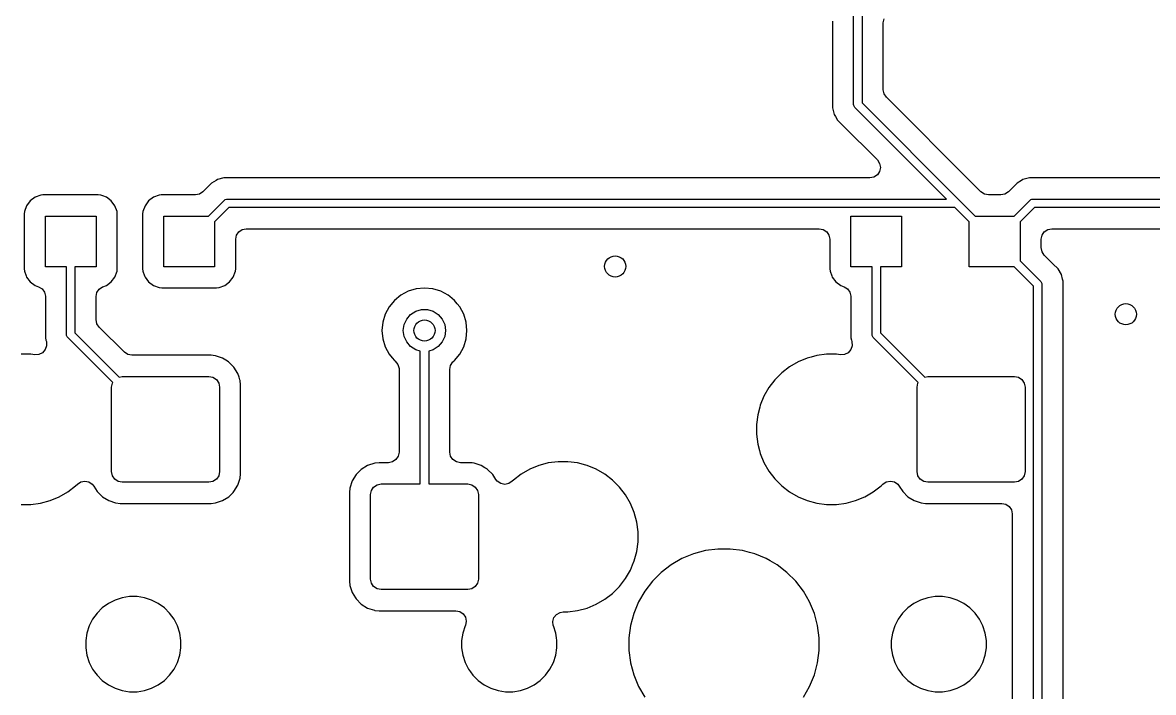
# Model space of a CAD drawing. Extents: x 17 to 170, y -181 to -32.
# Drawn here: x 120.95 to 147.69, y -130.66 to -114.83 of the extents above; entities that cross this region are included whole.
import ezdxf

# ---------------------------------------------------------------- set-up
doc = ezdxf.new("R2010")
doc.units = 0
doc.layers.add('BLACK', color=7, linetype='CONTINUOUS')

msp = doc.modelspace()

# ---------------------------------------------------------------- linework, layer by layer
at = {"layer": 'BLACK', "linetype": 'CONTINUOUS'}
for p, q in [((140.605, -116.765), (140.605, -114.317973)), ((140.805, -114.317973), (140.805, -116.723578)), ((140.100717, -114.789565), (140.1045, -114.832803)), ((140.1045, -114.832803), (140.1045, -116.670665)), ((141.3055, -114.832803), (141.324454, -114.737515)), ((141.3055, -116.413125), (141.3055, -114.832803)), ((141.324454, -116.508413), (141.3055, -116.413125)), ((141.37843, -116.589195), (141.324454, -116.508413)), ((143.408713, -118.619478), (141.37843, -116.589195)), ((140.1045, -116.670665), (140.104499, -116.670683)), ((140.104499, -116.670683), (140.104499, -116.844057)), ((140.104499, -116.844057), (140.145421, -116.996781)), ((140.606921, -116.784509), (140.605, -116.765)), ((140.621853, -116.820557), (140.606921, -116.784509)), ((140.634289, -116.835711), (140.621853, -116.820557)), ((142.798578, -119), (140.634289, -116.835711)), ((140.805, -116.723578), (143.110711, -119.029289)), ((140.145421, -116.996781), (140.145422, -116.996784)), ((140.145422, -116.996784), (140.174357, -117.0469)), ((140.174357, -117.0469), (140.17436, -117.046904)), ((140.17436, -117.046904), (140.22448, -117.133716)), ((140.22448, -117.133716), (140.336284, -117.24552)), ((140.336284, -117.24552), (140.336286, -117.245521)), ((140.336286, -117.245521), (141.165195, -118.07443)), ((141.165195, -118.07443), (141.219171, -118.155212)), ((141.219171, -118.155212), (141.238125, -118.2505)), ((141.165195, -118.42657), (141.084413, -118.480546)), ((141.219171, -118.345788), (141.165195, -118.42657)), ((141.238125, -118.2505), (141.219171, -118.345788)), ((125.309477, -118.731287), (125.214192, -118.826571)), ((125.30948, -118.731284), (125.309477, -118.731287)), ((125.42128, -118.619483), (125.309479, -118.731283)), ((125.309479, -118.731283), (125.30948, -118.731284)), ((125.421283, -118.619481), (125.42128, -118.619483)), ((125.421284, -118.61948), (125.421283, -118.619481)), ((125.525173, -118.5595), (125.421284, -118.61948)), ((125.525174, -118.559498), (125.525173, -118.5595)), ((125.558212, -118.540423), (125.525174, -118.559498)), ((125.558213, -118.540423), (125.558212, -118.540423)), ((125.710939, -118.4995), (125.558213, -118.540423)), ((140.989125, -118.4995), (125.710939, -118.4995)), ((141.084413, -118.480546), (140.989125, -118.4995)), ((143.408716, -118.61948), (143.408713, -118.619478)), ((143.52052, -118.731284), (143.408716, -118.61948)), ((143.520521, -118.731286), (143.52052, -118.731284)), ((143.615805, -118.82657), (143.520521, -118.731286)), ((144.35948, -118.731284), (144.264194, -118.82657)), ((144.47128, -118.619483), (144.359479, -118.731283)), ((144.359479, -118.731283), (144.35948, -118.731284)), ((144.471283, -118.619481), (144.47128, -118.619483)), ((144.471284, -118.61948), (144.471283, -118.619481)), ((144.575173, -118.5595), (144.471284, -118.61948)), ((144.575174, -118.559498), (144.575173, -118.5595)), ((144.608212, -118.540423), (144.575174, -118.559498)), ((144.608213, -118.540423), (144.608212, -118.540423)), ((144.760939, -118.4995), (144.608213, -118.540423)), ((161.995666, -118.4995), (144.760939, -118.4995)), ((121.24767, -118.956203), (121.132455, -119.042453)), ((121.382515, -118.905909), (121.24767, -118.956203)), ((121.382519, -118.905908), (121.382515, -118.905909)), ((121.429314, -118.900878), (121.382519, -118.905908)), ((121.442128, -118.899501), (121.429314, -118.900878)), ((121.44213, -118.8995), (121.442128, -118.899501)), ((121.442134, -118.8995), (121.44213, -118.8995)), ((122.737873, -118.8995), (121.442134, -118.8995)), ((122.797481, -118.905908), (122.737873, -118.8995)), ((122.852117, -118.926286), (122.797481, -118.905908)), ((122.932331, -118.956204), (122.852117, -118.926286)), ((123.047546, -119.042454), (122.932331, -118.956204)), ((124.04767, -118.956203), (123.932455, -119.042453)), ((124.182515, -118.905909), (124.04767, -118.956203)), ((124.182519, -118.905908), (124.182515, -118.905909)), ((124.229314, -118.900878), (124.182519, -118.905908)), ((124.242128, -118.899501), (124.229314, -118.900878)), ((124.24213, -118.8995), (124.242128, -118.899501)), ((124.242134, -118.8995), (124.24213, -118.8995)), ((125.038123, -118.8995), (124.242134, -118.8995)), ((125.13341, -118.880547), (125.038123, -118.8995)), ((125.214192, -118.826571), (125.13341, -118.880547)), ((143.696587, -118.880546), (143.615805, -118.82657)), ((143.791875, -118.8995), (143.696587, -118.880546)), ((144.088124, -118.8995), (143.791875, -118.8995)), ((144.183412, -118.880546), (144.088124, -118.8995)), ((144.264194, -118.82657), (144.183412, -118.880546)), ((121.046204, -119.157669), (120.995908, -119.292518)), ((121.132453, -119.042455), (121.046204, -119.157669)), ((121.132455, -119.042453), (121.132453, -119.042455)), ((123.133796, -119.157669), (123.047546, -119.042454)), ((123.184091, -119.292517), (123.133796, -119.157669)), ((123.846204, -119.157669), (123.795908, -119.292518)), ((123.932453, -119.042455), (123.846204, -119.157669)), ((123.932455, -119.042453), (123.932453, -119.042455)), ((125.348578, -119.4), (125.719289, -119.029289)), ((125.831422, -119.2), (125.49, -119.541422)), ((125.719289, -119.029289), (125.734442, -119.016853)), ((125.734442, -119.016853), (125.745, -119.012479)), ((125.745, -119.012479), (125.770491, -119.001921)), ((125.770491, -119.001921), (125.79, -119)), ((125.79, -119), (142.798578, -119)), ((142.998578, -119.2), (125.831422, -119.2)), ((143.34, -119.541422), (142.998578, -119.2)), ((143.110711, -119.029289), (143.481422, -119.4)), ((144.398578, -119.4), (144.769289, -119.029289)), ((144.881422, -119.2), (144.54, -119.541422)), ((144.769289, -119.029289), (144.784442, -119.016853)), ((144.784442, -119.016853), (144.795, -119.012479)), ((144.795, -119.012479), (144.820491, -119.001921)), ((144.820491, -119.001921), (144.84, -119)), ((144.84, -119), (162.09, -119)), ((162.048578, -119.2), (144.881422, -119.2)), ((120.995908, -119.292518), (120.9895, -119.352123)), ((120.9895, -119.352123), (120.9895, -120.647865)), ((121.49, -120.6), (121.49, -119.4)), ((121.49, -119.4), (122.69, -119.4)), ((122.69, -119.4), (122.69, -120.6)), ((123.190499, -119.352128), (123.184091, -119.292517)), ((123.1905, -120.647873), (123.190499, -119.352128)), ((123.795908, -119.292518), (123.7895, -119.352123)), ((123.7895, -119.352123), (123.7895, -120.647865)), ((124.29, -120.6), (124.29, -119.4)), ((124.29, -119.4), (125.348578, -119.4)), ((140.54, -120.6), (140.54, -119.4)), ((140.54, -119.4), (141.74, -119.4)), ((141.74, -119.4), (141.74, -120.6)), ((143.481422, -119.4), (144.398578, -119.4)), ((125.49, -119.541422), (125.49, -120.6)), ((126.009453, -119.854212), (126.063429, -119.773431)), ((126.063429, -119.773431), (126.14421, -119.719454)), ((126.14421, -119.719454), (126.239499, -119.7005)), ((126.239499, -119.7005), (139.7905, -119.7005)), ((139.7905, -119.7005), (139.885788, -119.719454)), ((139.885788, -119.719454), (139.96657, -119.77343)), ((139.96657, -119.77343), (140.020546, -119.854212)), ((143.34, -120.6), (143.34, -119.541422)), ((144.54, -119.541422), (144.54, -120.458578)), ((145.059453, -119.854212), (145.113429, -119.77343)), ((145.113429, -119.77343), (145.194211, -119.719454)), ((145.194211, -119.719454), (145.289499, -119.7005)), ((145.289499, -119.7005), (158.8405, -119.7005)), ((125.990499, -119.949498), (126.009453, -119.854212)), ((125.9905, -120.647873), (125.990499, -119.949498)), ((140.020546, -119.854212), (140.0395, -119.9495)), ((140.0395, -119.9495), (140.0395, -120.647865)), ((145.040499, -119.9495), (145.059453, -119.854212)), ((145.040499, -120.148124), (145.040499, -119.9495)), ((145.059453, -120.243412), (145.040499, -120.148124)), ((145.113429, -120.324194), (145.059453, -120.243412)), ((145.31702, -120.527785), (145.113429, -120.324194)), ((121.99, -120.6), (121.49, -120.6)), ((121.99, -122.203), (121.99, -120.6)), ((122.69, -120.6), (122.19, -120.6)), ((122.19, -120.6), (122.19, -122.161578)), ((125.49, -120.6), (124.29, -120.6)), ((141.04, -120.6), (140.54, -120.6)), ((141.04, -122.203), (141.04, -120.6)), ((141.74, -120.6), (141.24, -120.6)), ((141.24, -120.6), (141.24, -122.161578)), ((144.398578, -120.6), (143.34, -120.6)), ((144.857, -121.058422), (144.398578, -120.6)), ((144.54, -120.458578), (145.027711, -120.946289)), ((145.317021, -120.527785), (145.31702, -120.527785)), ((145.437516, -120.648279), (145.317021, -120.527785)), ((120.9895, -120.647865), (120.9895, -120.647868)), ((120.9895, -120.647868), (120.989501, -120.647872)), ((120.989501, -120.647872), (120.990019, -120.652688)), ((120.990019, -120.652688), (120.995908, -120.70748)), ((120.995908, -120.70748), (120.995909, -120.707484)), ((120.995909, -120.707484), (121.036462, -120.816211)), ((121.036462, -120.816211), (121.046204, -120.842331)), ((121.046204, -120.842331), (121.132454, -120.957546)), ((123.047546, -120.957546), (123.133796, -120.842331)), ((123.133796, -120.842331), (123.184091, -120.707483)), ((123.184091, -120.707483), (123.1905, -120.647873)), ((123.7895, -120.647865), (123.7895, -120.647868)), ((123.7895, -120.647868), (123.789501, -120.647872)), ((123.789501, -120.647872), (123.790019, -120.652688)), ((123.790019, -120.652688), (123.795908, -120.70748)), ((123.795908, -120.70748), (123.795909, -120.707484)), ((123.795909, -120.707484), (123.836462, -120.816211)), ((123.836462, -120.816211), (123.846204, -120.842331)), ((123.846204, -120.842331), (123.932454, -120.957546)), ((125.847546, -120.957546), (125.933796, -120.842331)), ((125.933796, -120.842331), (125.984091, -120.707483)), ((125.984091, -120.707483), (125.9905, -120.647873)), ((140.0395, -120.647865), (140.0395, -120.647868)), ((140.0395, -120.647868), (140.039501, -120.647872)), ((140.039501, -120.647872), (140.040019, -120.652688)), ((140.040019, -120.652688), (140.045908, -120.70748)), ((140.045908, -120.70748), (140.045909, -120.707484)), ((140.045909, -120.707484), (140.086462, -120.816211)), ((140.086462, -120.816211), (140.096204, -120.842331)), ((140.096204, -120.842331), (140.182454, -120.957546)), ((145.437518, -120.648282), (145.437516, -120.648279)), ((145.43752, -120.648284), (145.437518, -120.648282)), ((145.440061, -120.652686), (145.43752, -120.648284)), ((145.440063, -120.65269), (145.440061, -120.652686)), ((145.440065, -120.652688), (145.440063, -120.65269)), ((145.440069, -120.6527), (145.440065, -120.652688)), ((145.516577, -120.785215), (145.440069, -120.6527)), ((145.516577, -120.785216), (145.516577, -120.785215)), ((145.545756, -120.89411), (145.516577, -120.785216)), ((121.132454, -120.957546), (121.247669, -121.043796)), ((121.247669, -121.043796), (121.327517, -121.073577)), ((121.327517, -121.073577), (121.410171, -121.124634)), ((121.410171, -121.124634), (121.466997, -121.203437)), ((122.709454, -121.211589), (122.76343, -121.130807)), ((122.76343, -121.130807), (122.844212, -121.076831)), ((122.844212, -121.076831), (122.852455, -121.073587)), ((122.852455, -121.073587), (122.932331, -121.043796)), ((122.932331, -121.043796), (123.047546, -120.957546)), ((123.932454, -120.957546), (124.047669, -121.043796)), ((124.047669, -121.043796), (124.182517, -121.094091)), ((124.182517, -121.094091), (124.242127, -121.1005)), ((124.242127, -121.1005), (125.537872, -121.100499)), ((125.537872, -121.100499), (125.597483, -121.094091)), ((125.597483, -121.094091), (125.732331, -121.043796)), ((125.732331, -121.043796), (125.847546, -120.957546)), ((130.258868, -121.121929), (130.070274, -121.179139)), ((130.455, -121.102613), (130.258868, -121.121929)), ((130.651131, -121.121929), (130.455, -121.102613)), ((130.839725, -121.179139), (130.651131, -121.121929)), ((140.182454, -120.957546), (140.297669, -121.043796)), ((140.297669, -121.043796), (140.377517, -121.073577)), ((140.377517, -121.073577), (140.460171, -121.124634)), ((140.460171, -121.124634), (140.516997, -121.203437)), ((144.857, -137.991578), (144.857, -121.058422)), ((145.027711, -120.946289), (145.040147, -120.961442)), ((145.040147, -120.961442), (145.040147, -120.961443)), ((145.040147, -120.961443), (145.055079, -120.997491)), ((145.055079, -120.997491), (145.057, -121.017)), ((145.057, -121.017), (145.057, -138.033)), ((145.557499, -120.93794), (145.545756, -120.89411)), ((145.5575, -120.937942), (145.557499, -120.93794)), ((145.5575, -125.934988), (145.5575, -120.937942)), ((121.466997, -121.203437), (121.489341, -121.297987)), ((121.489341, -121.297987), (121.4895, -121.306877)), ((121.4895, -121.306877), (121.4895, -122.108665)), ((122.6905, -121.306877), (122.709454, -121.211589)), ((122.6905, -121.851125), (122.6905, -121.306877)), ((129.744114, -121.397074), (129.619088, -121.549417)), ((129.74412, -121.397068), (129.744114, -121.397074)), ((129.896463, -121.272042), (129.74412, -121.397068)), ((130.070266, -121.179142), (129.896463, -121.272042)), ((130.070274, -121.179139), (130.070266, -121.179142)), ((130.839733, -121.179142), (130.839725, -121.179139)), ((131.013536, -121.272042), (130.839733, -121.179142)), ((131.055982, -121.306877), (131.013536, -121.272042)), ((131.165883, -121.397071), (131.055982, -121.306877)), ((131.228162, -121.472958), (131.165883, -121.397071)), ((140.516997, -121.203437), (140.539341, -121.297987)), ((140.539341, -121.297987), (140.5395, -121.306877)), ((140.5395, -121.306877), (140.5395, -122.108665)), ((129.619088, -121.549417), (129.526188, -121.72322)), ((130.12757, -121.730079), (130.247292, -121.653138)), ((130.247292, -121.653138), (130.383843, -121.613043)), ((130.383843, -121.613043), (130.526157, -121.613043)), ((130.526157, -121.613043), (130.662708, -121.653138)), ((130.662708, -121.653138), (130.78243, -121.730079)), ((131.290911, -121.549417), (131.228162, -121.472958)), ((131.383811, -121.72322), (131.290911, -121.549417)), ((122.709454, -121.946413), (122.6905, -121.851125)), ((129.468975, -121.911822), (129.449659, -122.107954)), ((129.526185, -121.723228), (129.468975, -121.911822)), ((129.526188, -121.72322), (129.526185, -121.723228)), ((129.975254, -121.967088), (130.034373, -121.837634)), ((130.034373, -121.837634), (130.12757, -121.730079)), ((130.78243, -121.730079), (130.875627, -121.837634)), ((130.875627, -121.837634), (130.934746, -121.967088)), ((131.383812, -121.723224), (131.383811, -121.72322)), ((131.383814, -121.723227), (131.383812, -121.723224)), ((131.441024, -121.911822), (131.383814, -121.723227)), ((131.460341, -122.107954), (131.441024, -121.911822)), ((121.4895, -122.108665), (121.489499, -122.108683)), ((121.489499, -122.108683), (121.489499, -122.123943)), ((121.489499, -122.123943), (121.489499, -122.282057)), ((121.991921, -122.222509), (121.99, -122.203)), ((122.19, -122.161578), (123.237288, -123.208866)), ((122.76343, -122.027195), (122.709454, -121.946413)), ((123.357805, -122.62157), (122.76343, -122.027195)), ((129.449659, -122.107954), (129.468975, -122.304085)), ((129.955, -122.107954), (129.975254, -121.967088)), ((129.975254, -122.24882), (129.955, -122.107954)), ((130.934746, -121.967088), (130.955, -122.107954)), ((130.955, -122.107954), (130.934746, -122.24882)), ((131.441024, -122.304086), (131.460341, -122.107954)), ((140.5395, -122.108665), (140.539499, -122.108683)), ((140.539499, -122.108683), (140.539499, -122.123943)), ((140.539499, -122.123943), (140.539499, -122.282057)), ((141.041921, -122.222509), (141.04, -122.203)), ((141.24, -122.161578), (142.287288, -123.208866)), ((121.519561, -122.467483), (121.488331, -122.559482)), ((121.489499, -122.282057), (121.504233, -122.337043)), ((121.504233, -122.337043), (121.513207, -122.370536)), ((121.513207, -122.370536), (121.519561, -122.467483)), ((122.006853, -122.258557), (121.991921, -122.222509)), ((122.019289, -122.273711), (122.006853, -122.258557)), ((123.083591, -123.338013), (122.019289, -122.273711)), ((129.468975, -122.304085), (129.526185, -122.492679)), ((130.034373, -122.378274), (129.975254, -122.24882)), ((130.12757, -122.485829), (130.034373, -122.378274)), ((130.875627, -122.378274), (130.78243, -122.485829)), ((130.934746, -122.24882), (130.875627, -122.378274)), ((131.383814, -122.492681), (131.441024, -122.304086)), ((140.569561, -122.467483), (140.538331, -122.559482)), ((140.539499, -122.282057), (140.554233, -122.337043)), ((140.554233, -122.337043), (140.563207, -122.370536)), ((140.563207, -122.370536), (140.569561, -122.467483)), ((141.056853, -122.258557), (141.041921, -122.222509)), ((141.069289, -122.273711), (141.056853, -122.258557)), ((142.133591, -123.338013), (141.069289, -122.273711)), ((121.146372, -122.6695), (120.913628, -122.6695)), ((121.146373, -122.6695), (121.146372, -122.6695)), ((121.240191, -122.681851), (121.146373, -122.6695)), ((121.337136, -122.675497), (121.240191, -122.681851)), ((121.424272, -122.632527), (121.337136, -122.675497)), ((121.488331, -122.559482), (121.424272, -122.632527)), ((123.438587, -122.675546), (123.357805, -122.62157)), ((123.533875, -122.6945), (123.438587, -122.675546)), ((125.407009, -122.6945), (123.533875, -122.6945)), ((125.407011, -122.6945), (125.407009, -122.6945)), ((125.458403, -122.69975), (125.407011, -122.6945)), ((125.509797, -122.705001), (125.458403, -122.69975)), ((125.509798, -122.705001), (125.509797, -122.705001)), ((125.509802, -122.705002), (125.509798, -122.705001)), ((125.676332, -122.760184), (125.509802, -122.705002)), ((129.526185, -122.492679), (129.526188, -122.492687)), ((129.526188, -122.492687), (129.619088, -122.66649)), ((129.619088, -122.66649), (129.688998, -122.751675)), ((130.247292, -122.56277), (130.12757, -122.485829)), ((130.355, -122.594395), (130.247292, -122.56277)), ((130.355, -125.735), (130.355, -122.594395)), ((130.662708, -122.56277), (130.555, -122.594395)), ((130.555, -122.594395), (130.555, -125.735)), ((130.78243, -122.485829), (130.662708, -122.56277)), ((131.165883, -122.818837), (131.29091, -122.666492)), ((131.29091, -122.666492), (131.382634, -122.494889)), ((131.382634, -122.494889), (131.383811, -122.492687)), ((131.383811, -122.492685), (131.383814, -122.492681)), ((131.383811, -122.492687), (131.383811, -122.492685)), ((139.598832, -122.735795), (139.508051, -122.76012)), ((139.732874, -122.699879), (139.598832, -122.735795)), ((139.732878, -122.699878), (139.732874, -122.699879)), ((139.73288, -122.699878), (139.732878, -122.699878)), ((139.963628, -122.6695), (139.73288, -122.699878)), ((140.196372, -122.6695), (139.963628, -122.6695)), ((140.196373, -122.6695), (140.196372, -122.6695)), ((140.290191, -122.681851), (140.196373, -122.6695)), ((140.387136, -122.675497), (140.290191, -122.681851)), ((140.474272, -122.632527), (140.387136, -122.675497)), ((140.538331, -122.559482), (140.474272, -122.632527)), ((125.676332, -122.760185), (125.67633, -122.760184)), ((125.67633, -122.760184), (125.676332, -122.760184)), ((125.676334, -122.760186), (125.676332, -122.760185)), ((125.755066, -122.808748), (125.676334, -122.760186)), ((125.820615, -122.849179), (125.755066, -122.808748)), ((125.825656, -122.852288), (125.820615, -122.849179)), ((125.949712, -122.976344), (125.825656, -122.852288)), ((126.041814, -123.125666), (125.949712, -122.976344)), ((129.688998, -122.751675), (129.744117, -122.818837)), ((129.744117, -122.818837), (129.763465, -122.834716)), ((129.763465, -122.834716), (129.825098, -122.909816)), ((129.825098, -122.909816), (129.853301, -123.002788)), ((129.853301, -123.002788), (129.8545, -123.027194)), ((131.0555, -123.027194), (131.074454, -122.931906)), ((131.074454, -122.931906), (131.12843, -122.851124)), ((131.12843, -122.851124), (131.146528, -122.834721)), ((131.146528, -122.834721), (131.165883, -122.818837)), ((139.091467, -122.965558), (138.906819, -123.107244)), ((139.293032, -122.849184), (139.091467, -122.965558)), ((139.293041, -122.849179), (139.293032, -122.849184)), ((139.508051, -122.76012), (139.293041, -122.849179)), ((123.237288, -123.208866), (123.307, -123.195)), ((123.307, -123.195), (125.357, -123.195)), ((125.357, -123.195), (125.452671, -123.21403)), ((125.452671, -123.21403), (125.533777, -123.268223)), ((125.533777, -123.268223), (125.58797, -123.349329)), ((126.069653, -123.20968), (126.041814, -123.125666)), ((126.090244, -123.271819), (126.069653, -123.20968)), ((126.096999, -123.292203), (126.090244, -123.271819)), ((129.8545, -123.027194), (129.8545, -124.9855)), ((131.0555, -124.9855), (131.0555, -123.027194)), ((138.742244, -123.271819), (138.600558, -123.456467)), ((138.742247, -123.271815), (138.742244, -123.271819)), ((138.906815, -123.107247), (138.742247, -123.271815)), ((138.906819, -123.107244), (138.906815, -123.107247)), ((142.287288, -123.208866), (142.357, -123.195)), ((142.357, -123.195), (144.407, -123.195)), ((144.407, -123.195), (144.502671, -123.21403)), ((144.502671, -123.21403), (144.583777, -123.268223)), ((144.583777, -123.268223), (144.63797, -123.349329)), ((123.057, -123.445), (123.07603, -123.349329)), ((123.057, -125.445), (123.057, -123.445)), ((123.07603, -123.349329), (123.083591, -123.338013)), ((125.58797, -123.349329), (125.607, -123.445)), ((125.607, -123.445), (125.607, -125.445)), ((126.107499, -123.394992), (126.096999, -123.292203)), ((126.1075, -125.495009), (126.107499, -123.394992)), ((138.600558, -123.456467), (138.484184, -123.658032)), ((142.107, -123.445), (142.12603, -123.349329)), ((142.107, -125.445), (142.107, -123.445)), ((142.12603, -123.349329), (142.133591, -123.338013)), ((144.63797, -123.349329), (144.657, -123.445)), ((144.657, -123.445), (144.657, -125.445)), ((138.484179, -123.658041), (138.39512, -123.873051)), ((138.484184, -123.658032), (138.484179, -123.658041)), ((138.382807, -123.919006), (138.334879, -124.097874)), ((138.39512, -123.873051), (138.382807, -123.919006)), ((138.334879, -124.097874), (138.3045, -124.328628)), ((138.3045, -124.328628), (138.3045, -124.561372)), ((138.3045, -124.561372), (138.334879, -124.792126)), ((138.334879, -124.792126), (138.375935, -124.945347)), ((129.835546, -125.080788), (129.78157, -125.16157)), ((129.8545, -124.9855), (129.835546, -125.080788)), ((131.074454, -125.080788), (131.0555, -124.9855)), ((131.12843, -125.16157), (131.074454, -125.080788)), ((138.375935, -124.945347), (138.39512, -125.016948)), ((138.39512, -125.016948), (138.484179, -125.231958)), ((128.961346, -125.392286), (128.837286, -125.516346)), ((129.110667, -125.300185), (128.961346, -125.392286)), ((129.277199, -125.245001), (129.110667, -125.300185)), ((129.379994, -125.2345), (129.277199, -125.245001)), ((129.605501, -125.2345), (129.379994, -125.2345)), ((129.700788, -125.215546), (129.605501, -125.2345)), ((129.78157, -125.16157), (129.700788, -125.215546)), ((131.209212, -125.215546), (131.12843, -125.16157)), ((131.3045, -125.2345), (131.209212, -125.215546)), ((131.530009, -125.2345), (131.3045, -125.2345)), ((131.530011, -125.2345), (131.530009, -125.2345)), ((131.581403, -125.23975), (131.530011, -125.2345)), ((131.632797, -125.245001), (131.581403, -125.23975)), ((131.632798, -125.245001), (131.632797, -125.245001)), ((131.632802, -125.245002), (131.632798, -125.245001)), ((131.799332, -125.300184), (131.632802, -125.245002)), ((131.799332, -125.300185), (131.79933, -125.300184)), ((131.79933, -125.300184), (131.799332, -125.300184)), ((131.799334, -125.300186), (131.799332, -125.300185)), ((131.884856, -125.352936), (131.799334, -125.300186)), ((131.943615, -125.389179), (131.884856, -125.352936)), ((131.948656, -125.392288), (131.943615, -125.389179)), ((132.072712, -125.516344), (131.948656, -125.392288)), ((132.943032, -125.389184), (132.741467, -125.505558)), ((132.943041, -125.389179), (132.943032, -125.389184)), ((133.158051, -125.30012), (132.943041, -125.389179)), ((133.248832, -125.275795), (133.158051, -125.30012)), ((133.382874, -125.239879), (133.248832, -125.275795)), ((133.382878, -125.239878), (133.382874, -125.239879)), ((133.38288, -125.239878), (133.382878, -125.239878)), ((133.613628, -125.2095), (133.38288, -125.239878)), ((133.846372, -125.2095), (133.613628, -125.2095)), ((134.077119, -125.239878), (133.846372, -125.2095)), ((134.077126, -125.239879), (134.077119, -125.239878)), ((134.270271, -125.291632), (134.077126, -125.239879)), ((134.301948, -125.30012), (134.270271, -125.291632)), ((134.516958, -125.389179), (134.301948, -125.30012)), ((134.516967, -125.389184), (134.516958, -125.389179)), ((134.516969, -125.389185), (134.516967, -125.389184)), ((134.718532, -125.505558), (134.516969, -125.389185)), ((138.484179, -125.231958), (138.484184, -125.231967)), ((138.484184, -125.231967), (138.484185, -125.231969)), ((138.484185, -125.231969), (138.600558, -125.433532)), ((122.327466, -125.685274), (122.422754, -125.666319)), ((122.422754, -125.666319), (122.518043, -125.685272)), ((123.07603, -125.540671), (123.057, -125.445)), ((123.130223, -125.621777), (123.07603, -125.540671)), ((123.211329, -125.67597), (123.130223, -125.621777)), ((123.307, -125.695), (123.211329, -125.67597)), ((125.452671, -125.67597), (125.357, -125.695)), ((125.533777, -125.621777), (125.452671, -125.67597)), ((125.58797, -125.540671), (125.533777, -125.621777)), ((125.607, -125.445), (125.58797, -125.540671)), ((126.041814, -125.764334), (126.096999, -125.597797)), ((126.096999, -125.597797), (126.1075, -125.495009)), ((128.745184, -125.665668), (128.690002, -125.832197)), ((128.837286, -125.516346), (128.745184, -125.665668)), ((132.072713, -125.516346), (132.072712, -125.516344)), ((132.072714, -125.516347), (132.072713, -125.516346)), ((132.142012, -125.628698), (132.072714, -125.516347)), ((132.177869, -125.674048), (132.142012, -125.628698)), ((132.258649, -125.728026), (132.177869, -125.674048)), ((132.530008, -125.674053), (132.449226, -125.728028)), ((132.556805, -125.647256), (132.530008, -125.674053)), ((132.556819, -125.647244), (132.556805, -125.647256)), ((132.741467, -125.505558), (132.556819, -125.647244)), ((134.903181, -125.647244), (134.718532, -125.505558)), ((135.067756, -125.811819), (134.903181, -125.647244)), ((138.600558, -125.433532), (138.742244, -125.618181)), ((138.742244, -125.618181), (138.906819, -125.782756)), ((141.377466, -125.685274), (141.472754, -125.666319)), ((141.472754, -125.666319), (141.568043, -125.685272)), ((142.12603, -125.540671), (142.107, -125.445)), ((142.180223, -125.621777), (142.12603, -125.540671)), ((142.261329, -125.67597), (142.180223, -125.621777)), ((142.357, -125.695), (142.261329, -125.67597)), ((144.502671, -125.67597), (144.407, -125.695)), ((144.583777, -125.621777), (144.502671, -125.67597)), ((144.63797, -125.540671), (144.583777, -125.621777)), ((144.657, -125.445), (144.63797, -125.540671)), ((121.816969, -126.040815), (122.018532, -125.924442)), ((122.018532, -125.924442), (122.203181, -125.782756)), ((122.203181, -125.782756), (122.246686, -125.739251)), ((122.246686, -125.739251), (122.327466, -125.685274)), ((122.518043, -125.685272), (122.598825, -125.739248)), ((122.598825, -125.739248), (122.634685, -125.7846)), ((122.634685, -125.7846), (122.714285, -125.913652)), ((122.714285, -125.913652), (122.714286, -125.913653)), ((122.714286, -125.913653), (122.714288, -125.913656)), ((122.714288, -125.913656), (122.838344, -126.037712)), ((125.357, -125.695), (123.307, -125.695)), ((125.825656, -126.037712), (125.92838, -125.934988)), ((125.92838, -125.934988), (125.949712, -125.913656)), ((125.949712, -125.913656), (126.041814, -125.764334)), ((128.690001, -125.832204), (128.6795, -125.934988)), ((128.6795, -125.934988), (128.6795, -128.035006)), ((128.690002, -125.832197), (128.690001, -125.832204)), ((129.18, -125.985), (129.19903, -125.889329)), ((129.19903, -125.889329), (129.253223, -125.808223)), ((129.253223, -125.808223), (129.334329, -125.75403)), ((129.334329, -125.75403), (129.43, -125.735)), ((129.43, -125.735), (130.355, -125.735)), ((130.555, -125.735), (131.48, -125.735)), ((131.48, -125.735), (131.575671, -125.75403)), ((131.575671, -125.75403), (131.656777, -125.808223)), ((131.656777, -125.808223), (131.71097, -125.889329)), ((131.71097, -125.889329), (131.73, -125.985)), ((132.353937, -125.746981), (132.258649, -125.728026)), ((132.449226, -125.728028), (132.353937, -125.746981)), ((135.209442, -125.996468), (135.067756, -125.811819)), ((138.906819, -125.782756), (139.091468, -125.924442)), ((139.091468, -125.924442), (139.293031, -126.040815)), ((140.866969, -126.040815), (141.068532, -125.924442)), ((141.068532, -125.924442), (141.253181, -125.782756)), ((141.253181, -125.782756), (141.296686, -125.739251)), ((141.296686, -125.739251), (141.377466, -125.685274)), ((141.568043, -125.685272), (141.648825, -125.739248)), ((141.648825, -125.739248), (141.684685, -125.7846)), ((141.684685, -125.7846), (141.764285, -125.913652)), ((141.764285, -125.913652), (141.764286, -125.913653)), ((141.764286, -125.913653), (141.764288, -125.913656)), ((141.764288, -125.913656), (141.888344, -126.037712)), ((144.407, -125.695), (142.357, -125.695)), ((145.5575, -137.3005), (145.5575, -125.934988)), ((121.146372, -126.2205), (121.377126, -126.190121)), ((121.377126, -126.190121), (121.60194, -126.129882)), ((121.60194, -126.129882), (121.601945, -126.129879)), ((121.601945, -126.129879), (121.601948, -126.129879)), ((121.601948, -126.129879), (121.816958, -126.04082)), ((121.816958, -126.04082), (121.816961, -126.040818)), ((121.816961, -126.040818), (121.816969, -126.040815)), ((122.838344, -126.037712), (122.987666, -126.129814)), ((122.987666, -126.129814), (122.987669, -126.129815)), ((122.987669, -126.129815), (122.987667, -126.129815)), ((122.987667, -126.129815), (123.15131, -126.18404)), ((123.15131, -126.18404), (123.154203, -126.184999)), ((123.154203, -126.184999), (123.256991, -126.1955)), ((123.256991, -126.1955), (125.407008, -126.195499)), ((125.407008, -126.195499), (125.509797, -126.184999)), ((125.509797, -126.184999), (125.676334, -126.129814)), ((125.676334, -126.129814), (125.825656, -126.037712)), ((129.18, -127.985), (129.18, -125.985)), ((131.73, -125.985), (131.73, -127.985)), ((135.325815, -126.198031), (135.209442, -125.996468)), ((135.325815, -126.198032), (135.325815, -126.198031)), ((135.32582, -126.198041), (135.325815, -126.198032)), ((135.414879, -126.413051), (135.32582, -126.198041)), ((139.293031, -126.040815), (139.293034, -126.040816)), ((139.293034, -126.040816), (139.293041, -126.04082)), ((139.293041, -126.04082), (139.508051, -126.129879)), ((139.508051, -126.129879), (139.508055, -126.12988)), ((139.508055, -126.12988), (139.50806, -126.129882)), ((139.50806, -126.129882), (139.732874, -126.190121)), ((139.732874, -126.190121), (139.963628, -126.2205)), ((140.196372, -126.2205), (140.427126, -126.190121)), ((140.427126, -126.190121), (140.65194, -126.129882)), ((140.65194, -126.129882), (140.651945, -126.129879)), ((140.651945, -126.129879), (140.651948, -126.129879)), ((140.651948, -126.129879), (140.866958, -126.04082)), ((140.866958, -126.04082), (140.866961, -126.040818)), ((140.866961, -126.040818), (140.866969, -126.040815)), ((141.888344, -126.037712), (142.037666, -126.129814)), ((142.037666, -126.129814), (142.037669, -126.129815)), ((142.037669, -126.129815), (142.037667, -126.129815)), ((142.037667, -126.129815), (142.20131, -126.18404)), ((142.20131, -126.18404), (142.204203, -126.184999)), ((142.204203, -126.184999), (142.306991, -126.1955)), ((142.306991, -126.1955), (144.1075, -126.195499)), ((144.1075, -126.195499), (144.202788, -126.214453)), ((144.202788, -126.214453), (144.283569, -126.268429)), ((120.913628, -126.2205), (121.146372, -126.2205)), ((135.41488, -126.413055), (135.414879, -126.413051)), ((135.414882, -126.41306), (135.41488, -126.413055)), ((135.475121, -126.637874), (135.414882, -126.41306)), ((139.963628, -126.2205), (140.196372, -126.2205)), ((144.283569, -126.268429), (144.337546, -126.349211)), ((144.337546, -126.349211), (144.3565, -126.444499)), ((144.3565, -126.444499), (144.3565, -137.681125)), ((135.5055, -126.868628), (135.475121, -126.637874)), ((135.5055, -127.101372), (135.5055, -126.868628)), ((135.475121, -127.332126), (135.5055, -127.101372)), ((137.392493, -127.2745), (137.100011, -127.313006)), ((137.392494, -127.2745), (137.392493, -127.2745)), ((137.687506, -127.2745), (137.392494, -127.2745)), ((137.687507, -127.2745), (137.687506, -127.2745)), ((137.979989, -127.313006), (137.687507, -127.2745)), ((135.414882, -127.55694), (135.475121, -127.332126)), ((136.542496, -127.502255), (136.28701, -127.649759)), ((136.5425, -127.502253), (136.542496, -127.502255)), ((136.815049, -127.38936), (136.5425, -127.502253)), ((137.100011, -127.313006), (136.815049, -127.38936)), ((137.979993, -127.313007), (137.979988, -127.313006)), ((137.979988, -127.313006), (137.979989, -127.313006)), ((138.141555, -127.356297), (137.979993, -127.313007)), ((138.26495, -127.38936), (138.141555, -127.356297)), ((138.537499, -127.502253), (138.26495, -127.38936)), ((138.537503, -127.502255), (138.537499, -127.502253)), ((138.537505, -127.502256), (138.537503, -127.502255)), ((138.537507, -127.502257), (138.537505, -127.502256)), ((138.632221, -127.55694), (138.537507, -127.502257)), ((135.209442, -127.973532), (135.325815, -127.771969)), ((135.325815, -127.771969), (135.376435, -127.649762)), ((135.376435, -127.649762), (135.414879, -127.556948)), ((135.414879, -127.556945), (135.414882, -127.55694)), ((135.414879, -127.556948), (135.414879, -127.556945)), ((136.287005, -127.649762), (136.052963, -127.829349)), ((136.28701, -127.649759), (136.287005, -127.649762)), ((138.792989, -127.649759), (138.632221, -127.55694)), ((138.792994, -127.649762), (138.792989, -127.649759)), ((139.027036, -127.829349), (138.792994, -127.649762)), ((128.6795, -128.035006), (128.690001, -128.1378)), ((129.19903, -128.080671), (129.18, -127.985)), ((129.253223, -128.161777), (129.19903, -128.080671)), ((131.71097, -128.080671), (131.656777, -128.161777)), ((131.73, -127.985), (131.71097, -128.080671)), ((135.067756, -128.158181), (135.209442, -127.973532)), ((135.844349, -128.037963), (135.664762, -128.272005)), ((136.052963, -127.829349), (135.844349, -128.037963)), ((139.027037, -127.82935), (139.027036, -127.829349)), ((139.027042, -127.829354), (139.027037, -127.82935)), ((139.235646, -128.037958), (139.027042, -127.829354)), ((139.415238, -128.272006), (139.235646, -128.037958)), ((128.690001, -128.1378), (128.745185, -128.304332)), ((128.745185, -128.304332), (128.820978, -128.427214)), ((129.334329, -128.21597), (129.253223, -128.161777)), ((129.43, -128.235), (129.334329, -128.21597)), ((131.48, -128.235), (129.43, -128.235)), ((131.575671, -128.21597), (131.48, -128.235)), ((131.656777, -128.161777), (131.575671, -128.21597)), ((134.718532, -128.464442), (134.903181, -128.322756)), ((134.903181, -128.322756), (135.067756, -128.158181)), ((135.664759, -128.27201), (135.517255, -128.527496)), ((135.664762, -128.272005), (135.664759, -128.27201)), ((139.562743, -128.527493), (139.415238, -128.272006)), ((122.98011, -128.562385), (122.836789, -128.666514)), ((123.137947, -128.481963), (122.98011, -128.562385)), ((123.137956, -128.481959), (123.137947, -128.481963)), ((123.137958, -128.481958), (123.137956, -128.481958)), ((123.137956, -128.481958), (123.137956, -128.481959)), ((123.306445, -128.427214), (123.137958, -128.481958)), ((123.306448, -128.427213), (123.306445, -128.427214)), ((123.30645, -128.427213), (123.306448, -128.427213)), ((123.306456, -128.427211), (123.30645, -128.427213)), ((123.481411, -128.3995), (123.306456, -128.427211)), ((123.481421, -128.3995), (123.481411, -128.3995)), ((123.658579, -128.3995), (123.481421, -128.3995)), ((123.658588, -128.3995), (123.658579, -128.3995)), ((123.833543, -128.427211), (123.658588, -128.3995)), ((123.833549, -128.427213), (123.833543, -128.427211)), ((123.833555, -128.427214), (123.833549, -128.427213)), ((124.002042, -128.481958), (123.833555, -128.427214)), ((124.00205, -128.481962), (124.002042, -128.481958)), ((124.002052, -128.481963), (124.00205, -128.481962)), ((124.159889, -128.562385), (124.002052, -128.481963)), ((124.30321, -128.666514), (124.159889, -128.562385)), ((128.820978, -128.427214), (128.837288, -128.453656)), ((128.837288, -128.453656), (128.961344, -128.577712)), ((128.961344, -128.577712), (129.110666, -128.669814)), ((134.301948, -128.669879), (134.516958, -128.58082)), ((134.516958, -128.58082), (134.516961, -128.580818)), ((134.516961, -128.580818), (134.516969, -128.580815)), ((134.516969, -128.580815), (134.718532, -128.464442)), ((135.517253, -128.5275), (135.40436, -128.800049)), ((135.517255, -128.527496), (135.517253, -128.5275)), ((139.675639, -128.800048), (139.562743, -128.527493)), ((142.03011, -128.562385), (141.886789, -128.666514)), ((142.187947, -128.481963), (142.03011, -128.562385)), ((142.187956, -128.481959), (142.187947, -128.481963)), ((142.187958, -128.481958), (142.187956, -128.481958)), ((142.187956, -128.481958), (142.187956, -128.481959)), ((142.356445, -128.427214), (142.187958, -128.481958)), ((142.356448, -128.427213), (142.356445, -128.427214)), ((142.35645, -128.427213), (142.356448, -128.427213)), ((142.356456, -128.427211), (142.35645, -128.427213)), ((142.531411, -128.3995), (142.356456, -128.427211)), ((142.531421, -128.3995), (142.531411, -128.3995)), ((142.708579, -128.3995), (142.531421, -128.3995)), ((142.708588, -128.3995), (142.708579, -128.3995)), ((142.883543, -128.427211), (142.708588, -128.3995)), ((142.883549, -128.427213), (142.883543, -128.427211)), ((142.883555, -128.427214), (142.883549, -128.427213)), ((143.052042, -128.481958), (142.883555, -128.427214)), ((143.05205, -128.481962), (143.052042, -128.481958)), ((143.052052, -128.481963), (143.05205, -128.481962)), ((143.209889, -128.562385), (143.052052, -128.481963)), ((143.35321, -128.666514), (143.209889, -128.562385)), ((122.711514, -128.791789), (122.607385, -128.93511)), ((122.836789, -128.666514), (122.711514, -128.791789)), ((124.303214, -128.666517), (124.30321, -128.666514)), ((124.428483, -128.791786), (124.303214, -128.666517)), ((124.532614, -128.93511), (124.428483, -128.791786)), ((129.110666, -128.669814), (129.110669, -128.669815)), ((129.110669, -128.669815), (129.110667, -128.669815)), ((129.110667, -128.669815), (129.27431, -128.72404)), ((129.27431, -128.72404), (129.277203, -128.724999)), ((129.277203, -128.724999), (129.379991, -128.7355)), ((129.379991, -128.7355), (131.192761, -128.735499)), ((131.192761, -128.735499), (131.288049, -128.754453)), ((131.288049, -128.754453), (131.36883, -128.808429)), ((131.36883, -128.808429), (131.422807, -128.889211)), ((131.422807, -128.889211), (131.441761, -128.984499)), ((133.515879, -128.896455), (133.576028, -128.820158)), ((133.576028, -128.820158), (133.660795, -128.772686)), ((133.660795, -128.772686), (133.737739, -128.7605)), ((133.737739, -128.7605), (133.846372, -128.7605)), ((133.846372, -128.7605), (134.077126, -128.730121)), ((134.077126, -128.730121), (134.30194, -128.669882)), ((134.30194, -128.669882), (134.301945, -128.669879)), ((134.301945, -128.669879), (134.301948, -128.669879)), ((135.40436, -128.800049), (135.328006, -129.085011)), ((139.751993, -129.085007), (139.675639, -128.800048)), ((141.761514, -128.791789), (141.657385, -128.93511)), ((141.886789, -128.666514), (141.761514, -128.791789)), ((143.353214, -128.666517), (143.35321, -128.666514)), ((143.478483, -128.791786), (143.353214, -128.666517)), ((143.582614, -128.93511), (143.478483, -128.791786)), ((122.526958, -129.092958), (122.472214, -129.261445)), ((122.526963, -129.092947), (122.526958, -129.092956)), ((122.526958, -129.092956), (122.526958, -129.092958)), ((122.607385, -128.93511), (122.526963, -129.092947)), ((124.613042, -129.092958), (124.532614, -128.93511)), ((124.667786, -129.261445), (124.613042, -129.092958)), ((131.416958, -129.092958), (131.362214, -129.261445)), ((131.418935, -129.088185), (131.416958, -129.092956)), ((131.416958, -129.092956), (131.416958, -129.092958)), ((131.422807, -129.079787), (131.418935, -129.088185)), ((131.441761, -128.984499), (131.422807, -129.079787)), ((133.489507, -128.989962), (133.515879, -128.896455)), ((133.500925, -129.086444), (133.489507, -128.989962)), ((133.50304, -129.092955), (133.500925, -129.086444)), ((133.503042, -129.092958), (133.50304, -129.092955)), ((133.557786, -129.261445), (133.503042, -129.092958)), ((135.328006, -129.085011), (135.2895, -129.377493)), ((139.7905, -129.377494), (139.751993, -129.085007)), ((141.576958, -129.092958), (141.522214, -129.261445)), ((141.576963, -129.092947), (141.576958, -129.092956)), ((141.576958, -129.092956), (141.576958, -129.092958)), ((141.657385, -128.93511), (141.576963, -129.092947)), ((143.663042, -129.092958), (143.582614, -128.93511)), ((143.717786, -129.261445), (143.663042, -129.092958)), ((122.472211, -129.261456), (122.4445, -129.436411)), ((122.472213, -129.26145), (122.472211, -129.261456)), ((122.472214, -129.261445), (122.472213, -129.261448)), ((122.472213, -129.261448), (122.472213, -129.26145)), ((124.667787, -129.261454), (124.667786, -129.261445)), ((124.667788, -129.261456), (124.667787, -129.261454)), ((124.695499, -129.436411), (124.667788, -129.261456)), ((131.362211, -129.261456), (131.3345, -129.436411)), ((131.362213, -129.26145), (131.362211, -129.261456)), ((131.362214, -129.261445), (131.362213, -129.261448)), ((131.362213, -129.261448), (131.362213, -129.26145)), ((133.557787, -129.261454), (133.557786, -129.261445)), ((133.557788, -129.261456), (133.557787, -129.261454)), ((133.576167, -129.377493), (133.557788, -129.261456)), ((133.585499, -129.436411), (133.576167, -129.377493)), ((135.2895, -129.377493), (135.2895, -129.672506)), ((139.7905, -129.436411), (139.7905, -129.377494)), ((141.522211, -129.261456), (141.4945, -129.436411)), ((141.522213, -129.26145), (141.522211, -129.261456)), ((141.522214, -129.261445), (141.522213, -129.261448)), ((141.522213, -129.261448), (141.522213, -129.26145)), ((143.717787, -129.261454), (143.717786, -129.261445)), ((143.717788, -129.261456), (143.717787, -129.261454)), ((143.745499, -129.436411), (143.717788, -129.261456)), ((122.4445, -129.436411), (122.4445, -129.613588)), ((122.4445, -129.613588), (122.472211, -129.788543)), ((124.667786, -129.788555), (124.6955, -129.613579)), ((124.695499, -129.436418), (124.695499, -129.436411)), ((124.6955, -129.436421), (124.695499, -129.436418)), ((124.6955, -129.613579), (124.6955, -129.436421)), ((131.3345, -129.436411), (131.3345, -129.613588)), ((131.3345, -129.613588), (131.362211, -129.788543)), ((133.557786, -129.788555), (133.5855, -129.613579)), ((133.585499, -129.436418), (133.585499, -129.436411)), ((133.5855, -129.436421), (133.585499, -129.436418)), ((133.5855, -129.613579), (133.5855, -129.436421)), ((135.2895, -129.672506), (135.326961, -129.957052)), ((139.751993, -129.964993), (139.7905, -129.672506)), ((139.7905, -129.672506), (139.7905, -129.436411)), ((141.4945, -129.436411), (141.4945, -129.613588)), ((141.4945, -129.613588), (141.522211, -129.788543)), ((143.717786, -129.788555), (143.7455, -129.613579)), ((143.745499, -129.436418), (143.745499, -129.436411)), ((143.7455, -129.436421), (143.745499, -129.436418)), ((143.7455, -129.613579), (143.7455, -129.436421)), ((122.472211, -129.788543), (122.472213, -129.788549)), ((122.472213, -129.788549), (122.472214, -129.788555)), ((122.472214, -129.788555), (122.526958, -129.957042)), ((122.526958, -129.957042), (122.526959, -129.957043)), ((122.526959, -129.957043), (122.526963, -129.957052)), ((122.526963, -129.957052), (122.607385, -130.114889)), ((124.532614, -130.11489), (124.613042, -129.957042)), ((124.613042, -129.957042), (124.667786, -129.788555)), ((131.362211, -129.788543), (131.362213, -129.788549)), ((131.362213, -129.788549), (131.362214, -129.788555)), ((131.362214, -129.788555), (131.416958, -129.957042)), ((131.416958, -129.957042), (131.416959, -129.957043)), ((131.416959, -129.957043), (131.416963, -129.957052)), ((131.416963, -129.957052), (131.497385, -130.114889)), ((133.422614, -130.11489), (133.503042, -129.957042)), ((133.503042, -129.957042), (133.557786, -129.788555)), ((135.326961, -129.957052), (135.328007, -129.964993)), ((141.522211, -129.788543), (141.522213, -129.788549)), ((141.522213, -129.788549), (141.522214, -129.788555)), ((141.522214, -129.788555), (141.576958, -129.957042)), ((141.576958, -129.957042), (141.576959, -129.957043)), ((141.576959, -129.957043), (141.576963, -129.957052)), ((141.576963, -129.957052), (141.657385, -130.114889)), ((143.582614, -130.11489), (143.663042, -129.957042)), ((143.663042, -129.957042), (143.717786, -129.788555)), ((122.607385, -130.114889), (122.654278, -130.179431)), ((122.654278, -130.179431), (122.711517, -130.258214)), ((124.428483, -130.258214), (124.532614, -130.11489)), ((131.497385, -130.114889), (131.544278, -130.179431)), ((131.544278, -130.179431), (131.601517, -130.258214)), ((133.318483, -130.258214), (133.422614, -130.11489)), ((135.328007, -129.964993), (135.328397, -129.966447)), ((135.328397, -129.966447), (135.40436, -130.24995)), ((139.675639, -130.249952), (139.751993, -129.964993)), ((141.657385, -130.114889), (141.704278, -130.179431)), ((141.704278, -130.179431), (141.761517, -130.258214)), ((143.478483, -130.258214), (143.582614, -130.11489)), ((122.711517, -130.258214), (122.836786, -130.383483)), ((122.836786, -130.383483), (122.98011, -130.487614)), ((122.98011, -130.487614), (123.137958, -130.568042)), ((124.002042, -130.568042), (124.15989, -130.487614)), ((124.15989, -130.487614), (124.303214, -130.383483)), ((124.303214, -130.383483), (124.428483, -130.258214)), ((131.601517, -130.258214), (131.726786, -130.383483)), ((131.726786, -130.383483), (131.87011, -130.487614)), ((131.87011, -130.487614), (132.027958, -130.568042)), ((132.892042, -130.568042), (133.04989, -130.487614)), ((133.04989, -130.487614), (133.193214, -130.383483)), ((133.193214, -130.383483), (133.318483, -130.258214)), ((135.40436, -130.24995), (135.517253, -130.522499)), ((139.562743, -130.522507), (139.675639, -130.249952)), ((141.761517, -130.258214), (141.886786, -130.383483)), ((141.886786, -130.383483), (142.03011, -130.487614)), ((142.03011, -130.487614), (142.187958, -130.568042)), ((143.052042, -130.568042), (143.20989, -130.487614)), ((143.20989, -130.487614), (143.353214, -130.383483)), ((143.353214, -130.383483), (143.478483, -130.258214)), ((123.137958, -130.568042), (123.306445, -130.622786)), ((123.306445, -130.622786), (123.306454, -130.622787)), ((123.306454, -130.622787), (123.306456, -130.622788)), ((123.306456, -130.622788), (123.481411, -130.650499)), ((123.481411, -130.650499), (123.481418, -130.650499)), ((123.481418, -130.650499), (123.481421, -130.6505)), ((123.481421, -130.6505), (123.481424, -130.6505)), ((123.481424, -130.6505), (123.658576, -130.6505)), ((123.658576, -130.6505), (123.658579, -130.6505)), ((123.658579, -130.6505), (123.658582, -130.650499)), ((123.658582, -130.650499), (123.658588, -130.650499)), ((123.658588, -130.650499), (123.833543, -130.622788)), ((123.833543, -130.622787), (123.833555, -130.622786)), ((123.833543, -130.622788), (123.833543, -130.622787)), ((123.833555, -130.622786), (124.002042, -130.568042)), ((132.027958, -130.568042), (132.196445, -130.622786)), ((132.196445, -130.622786), (132.196454, -130.622787)), ((132.196454, -130.622787), (132.196456, -130.622788)), ((132.196456, -130.622788), (132.371411, -130.650499)), ((132.371411, -130.650499), (132.371418, -130.650499)), ((132.371418, -130.650499), (132.371421, -130.6505)), ((132.371421, -130.6505), (132.371424, -130.6505)), ((132.371424, -130.6505), (132.548576, -130.6505)), ((132.548576, -130.6505), (132.548579, -130.6505)), ((132.548579, -130.6505), (132.548582, -130.650499)), ((132.548582, -130.650499), (132.548588, -130.650499)), ((132.548588, -130.650499), (132.723543, -130.622788)), ((132.723543, -130.622787), (132.723555, -130.622786)), ((132.723543, -130.622788), (132.723543, -130.622787)), ((132.723555, -130.622786), (132.892042, -130.568042)), ((135.517253, -130.522499), (135.517255, -130.522503)), ((135.517255, -130.522503), (135.517257, -130.522507)), ((135.517257, -130.522507), (135.664762, -130.777994)), ((139.415238, -130.777994), (139.562743, -130.522507)), ((142.187958, -130.568042), (142.356445, -130.622786)), ((142.356445, -130.622786), (142.356454, -130.622787)), ((142.356454, -130.622787), (142.356456, -130.622788)), ((142.356456, -130.622788), (142.531411, -130.650499)), ((142.531411, -130.650499), (142.531418, -130.650499)), ((142.531418, -130.650499), (142.531421, -130.6505)), ((142.531421, -130.6505), (142.531424, -130.6505)), ((142.531424, -130.6505), (142.708576, -130.6505)), ((142.708576, -130.6505), (142.708579, -130.6505)), ((142.708579, -130.6505), (142.708582, -130.650499)), ((142.708582, -130.650499), (142.708588, -130.650499)), ((142.708588, -130.650499), (142.883543, -130.622788)), ((142.883543, -130.622787), (142.883555, -130.622786)), ((142.883543, -130.622788), (142.883543, -130.622787)), ((142.883555, -130.622786), (143.052042, -130.568042))]:
    msp.add_line(p, q, dxfattribs=at)
at = {"layer": 'BLACK'}
for centre in [(134.965599, -120.592633), (147.041801, -121.722737), (130.455, -122.107954)]:
    msp.add_circle(centre, 0.25, dxfattribs=at)

doc.saveas('drawing.dxf')
